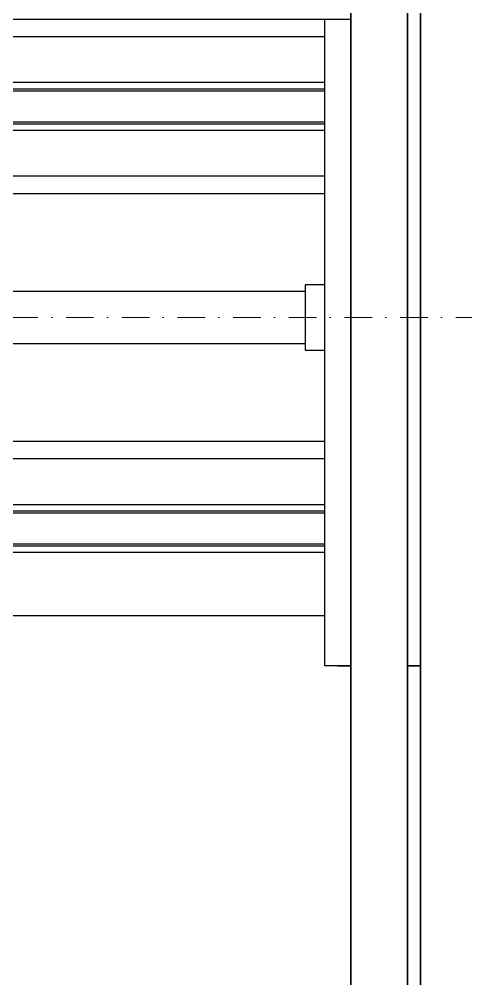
# Model space of a CAD drawing. Header units: millimetres. Extents: x -3183 to 3067, y 1033 to 2218.
# Drawn here: x 2117.3 to 2220, y 1684.9 to 1905.3 of the extents above; entities that cross this region are included whole.
import ezdxf

# ---------------------------------------------------------------- set-up
doc = ezdxf.new("R2010")
doc.units = ezdxf.units.MM
doc.linetypes.add('KRESKAKROPKA2', pattern=[12.7, 6.35, -3.175, 0, -3.175])
doc.layers.add('Kontury', color=7, linetype='Continuous', lineweight=35)
doc.layers.add('oś', color=7, linetype='KRESKAKROPKA2', lineweight=13)

msp = doc.modelspace()

# ---------------------------------------------------------------- linework, layer by layer
for p, q in [((1858.1088, 1905.27977), (2187.6088, 1905.27977)), ((2187.6088, 1756.79216), (2187.6088, 1905.27977)), ((2187.6088, 1905.27977), (2193.6088, 1905.27977)), ((1890.1088, 1901.27977), (2187.6088, 1901.27977)), ((1890.1088, 1890.77977), (2187.6088, 1890.77977)), ((1890.1088, 1889.27977), (2187.6088, 1889.27977)), ((1890.1088, 1888.83738), (2187.6088, 1888.83738)), ((1890.1088, 1881.72216), (2187.6088, 1881.72216)), ((1890.1088, 1881.27977), (2187.6088, 1881.27977)), ((1890.1088, 1879.77977), (2187.6088, 1879.77977)), ((1890.1088, 1869.27977), (2187.6088, 1869.27977)), ((1889.8906, 1865.27977), (2187.6088, 1865.27977)), ((1892.4088, 1842.79216), (2183.1088, 1842.79216)), ((2187.6088, 1844.29216), (2183.1088, 1844.29216)), ((2183.1088, 1844.29216), (2183.1088, 1829.29216)), ((2187.6088, 1842.79216), (2187.6088, 1844.29216)), ((1892.4088, 1830.79216), (2183.1088, 1830.79216)), ((2183.1088, 1829.29216), (2187.6088, 1829.29216)), ((2187.6088, 1808.27977), (1889.67241, 1808.27977)), ((2187.6088, 1804.27977), (1890.1088, 1804.27977)), ((2187.6088, 1793.77977), (1890.1088, 1793.77977)), ((2187.6088, 1792.27977), (1890.1088, 1792.27977)), ((2187.6088, 1791.83738), (1890.1088, 1791.83738)), ((2187.6088, 1784.72216), (1890.1088, 1784.72216)), ((2187.6088, 1784.27977), (1890.1088, 1784.27977)), ((2187.6088, 1782.77977), (1890.1088, 1782.77977)), ((2187.6088, 1768.27977), (1838.1088, 1768.27977)), ((2190.6088, 1756.79216), (2187.6088, 1756.79216))]:
    msp.add_line(p, q)
at = {"layer": 'Kontury'}
for p, q in [((2193.6088, 1539.51544), (2193.6088, 1916.79216)), ((2206.6088, 1916.79216), (2206.6088, 1539.51544)), ((2209.6088, 1539.51544), (2209.6088, 1916.79216)), ((2193.6088, 1756.79216), (2190.6088, 1756.79216)), ((2209.6088, 1756.79216), (2206.6088, 1756.79216))]:
    msp.add_line(p, q, dxfattribs=at)
at = {"layer": 'oś'}
msp.add_line((1808.1088, 1836.79216), (2371.28713, 1836.79216), dxfattribs=at)

doc.saveas('drawing.dxf')
